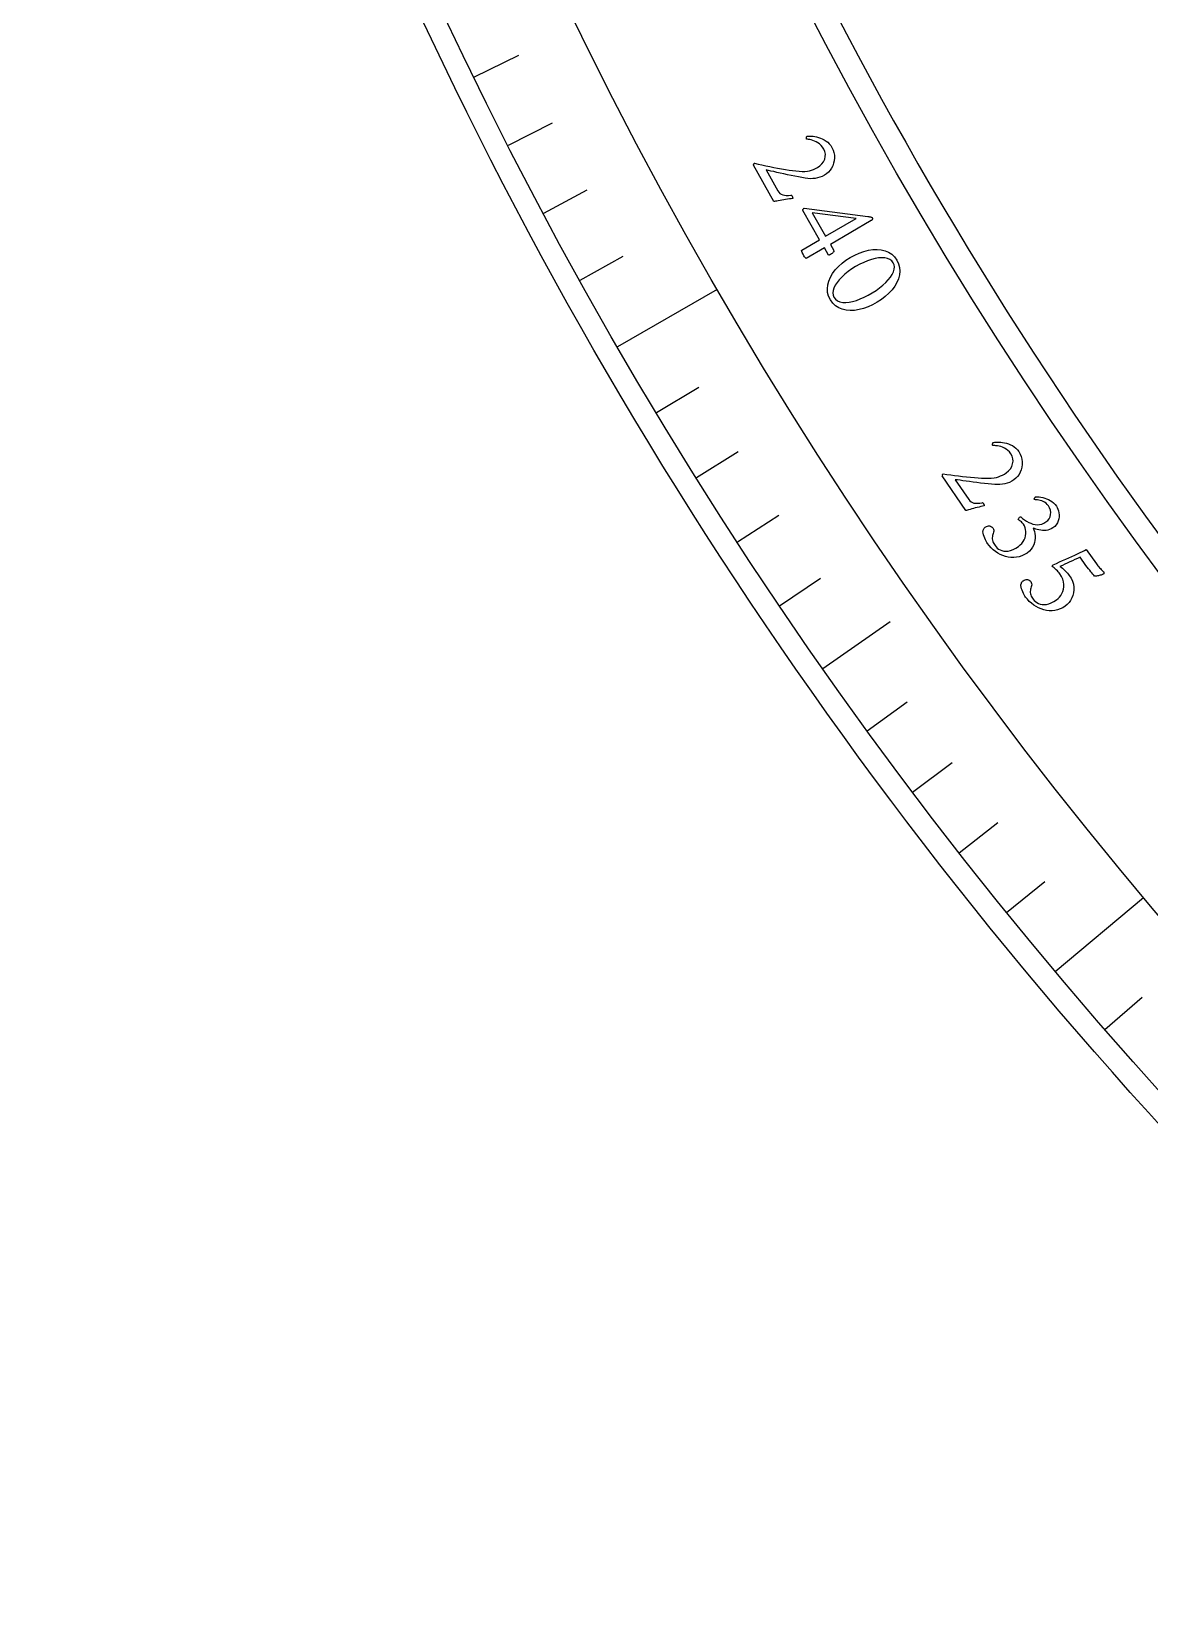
# Model space of a CAD drawing. Header units: millimetres. Extents: x -78 to 78, y -78 to 100.
# Drawn here: x -77.6 to -57.78, y -61.26 to -33.22 of the extents above; entities that cross this region are included whole.
import ezdxf

# ---------------------------------------------------------------- set-up
doc = ezdxf.new("R2010")
doc.units = ezdxf.units.MM
for name, color, linetype in [('CUT_INNER', 6, 'Continuous'), ('CUT_OUTER', 1, 'Continuous'), ('ENGRAVE', 7, 'Continuous'), ('ENGRAVE_FINE', 8, 'Continuous'), ('TEXT', 5, 'Continuous')]:
    doc.layers.add(name, color=color, linetype=linetype)

msp = doc.modelspace()

# ---------------------------------------------------------------- linework, layer by layer
at = {"layer": 'CUT_INNER'}
msp.add_lwpolyline([(-63.3508, -32.8686), (-63.148, -33.2567), (-62.9427, -33.6436), (-62.7351, -34.0292), (-62.5251, -34.4135), (-62.3128, -34.7965), (-62.0981, -35.1781), (-61.8811, -35.5585), (-61.6617, -35.9375), (-61.4401, -36.3152), (-61.2161, -36.6915), (-60.9898, -37.0664), (-60.7612, -37.44), (-60.5303, -37.8121), (-60.2972, -38.1828), (-60.0618, -38.552), (-59.8241, -38.9198), (-59.5842, -39.2862), (-59.342, -39.651), (-59.0976, -40.0144), (-58.8509, -40.3763), (-58.6021, -40.7366), (-58.351, -41.0954), (-58.0978, -41.4527), (-57.8423, -41.8084), (-57.5847, -42.1625)], dxfattribs=at)
at = {"layer": 'CUT_OUTER'}
msp.add_lwpolyline([(-57.4717, -52.7352), (-57.7942, -52.3816), (-58.1145, -52.026), (-58.4326, -51.6684), (-58.7486, -51.3089), (-59.0623, -50.9475), (-59.3738, -50.5841), (-59.683, -50.2189), (-59.9901, -49.8517), (-60.2948, -49.4827), (-60.5973, -49.1118), (-60.8975, -48.739), (-61.1954, -48.3645), (-61.491, -47.9881), (-61.7843, -47.6099), (-62.0753, -47.2299), (-62.3639, -46.8481), (-62.6502, -46.4645), (-62.9341, -46.0793), (-63.2157, -45.6922), (-63.4948, -45.3035), (-63.7716, -44.913), (-64.046, -44.5209), (-64.318, -44.1271), (-64.5875, -43.7316), (-64.8546, -43.3345), (-65.1193, -42.9357), (-65.3815, -42.5353), (-65.6413, -42.1334), (-65.8986, -41.7298), (-66.1534, -41.3247), (-66.4057, -40.918), (-66.6555, -40.5098), (-66.9028, -40.1), (-67.1476, -39.6888), (-67.3899, -39.276), (-67.6296, -38.8618), (-67.8668, -38.4461), (-68.1014, -38.0289), (-68.3335, -37.6103), (-68.563, -37.1903), (-68.7899, -36.7689), (-69.0142, -36.3462), (-69.2359, -35.922), (-69.455, -35.4965), (-69.6715, -35.0697), (-69.8854, -34.6415), (-70.0966, -34.2121), (-70.3052, -33.7813), (-70.5112, -33.3493), (-70.7145, -32.916)], dxfattribs=at)
at = {"layer": 'ENGRAVE'}
for points in [[(-67.2055, -38.8011), (-65.437, -37.7801)], [(-63.568, -44.5108), (-62.3732, -43.6742)], [(-59.4467, -49.8817), (-57.8824, -48.5691)]]:
    msp.add_lwpolyline(points, dxfattribs=at)
for radius in [77.6022, 75.5602, 71.7678]:
    msp.add_circle((0, 0), radius, dxfattribs=at)
at = {"layer": 'ENGRAVE_FINE'}
for points in [[(-69.7484, -34.0186), (-68.9618, -33.6349)], [(-69.1441, -35.2307), (-68.3643, -34.8333)], [(-68.5187, -36.432), (-67.746, -36.0212)], [(-67.8724, -37.6223), (-67.107, -37.198)], [(-66.5181, -39.9681), (-65.7679, -39.5173)], [(-65.8104, -41.1229), (-65.0682, -40.6591)], [(-65.0827, -42.2652), (-64.3487, -41.7885)], [(-64.3351, -43.3946), (-63.6096, -42.9052)], [(-62.7815, -45.6134), (-62.0735, -45.099)], [(-61.9759, -46.7022), (-61.2769, -46.1755)], [(-61.1514, -47.7767), (-60.4617, -47.2379)], [(-60.3082, -48.8366), (-59.6281, -48.2859)], [(-58.5671, -50.9116), (-57.9066, -50.3375)]]:
    msp.add_lwpolyline(points, dxfattribs=at)
at = {"layer": 'TEXT'}
for points in [[(-64.1025, -36.1749), (-64.1315, -36.1785), (-64.1622, -36.1828), (-64.1946, -36.1877), (-64.2286, -36.1933), (-64.2628, -36.199), (-64.2957, -36.2047), (-64.3273, -36.2102), (-64.3575, -36.2156), (-64.3846, -36.2205), (-64.4069, -36.2245), (-64.4244, -36.2277), (-64.4369, -36.2301), (-64.7971, -35.582), (-64.7965, -35.5779), (-64.7953, -35.5733), (-64.7937, -35.5682), (-64.7915, -35.5627), (-64.789, -35.5575), (-64.7864, -35.5533), (-64.7837, -35.5502), (-64.7808, -35.5481), (-64.7146, -35.5633), (-64.6472, -35.5784), (-64.5786, -35.5934), (-64.5087, -35.6082), (-64.4386, -35.6226), (-64.3693, -35.636), (-64.3008, -35.6486), (-64.233, -35.6603), (-64.1674, -35.6707), (-64.1051, -35.6795), (-64.0461, -35.6867), (-63.9906, -35.6923), (-63.9355, -35.6955), (-63.8859, -35.6951), (-63.8418, -35.6911), (-63.8031, -35.6834), (-63.7674, -35.6726), (-63.7321, -35.6595), (-63.6973, -35.6439), (-63.6628, -35.6259), (-63.6191, -35.5968), (-63.5833, -35.5625), (-63.5552, -35.5233), (-63.535, -35.479), (-63.5238, -35.4325), (-63.5228, -35.3866), (-63.5321, -35.3414), (-63.5516, -35.2968), (-63.5734, -35.2623), (-63.5979, -35.2324), (-63.6251, -35.2071), (-63.6551, -35.1864), (-63.6861, -35.1695), (-63.7164, -35.1555), (-63.746, -35.1445), (-63.7748, -35.1365), (-63.8014, -35.1308), (-63.8239, -35.1265), (-63.8425, -35.1238), (-63.8572, -35.1226), (-63.8596, -35.1165), (-63.8605, -35.1093), (-63.8599, -35.1012), (-63.8578, -35.0921), (-63.8549, -35.0836), (-63.8521, -35.077), (-63.8493, -35.0724), (-63.8464, -35.0698), (-63.834, -35.0684), (-63.8174, -35.0678), (-63.7963, -35.068), (-63.7709, -35.069), (-63.7424, -35.0716), (-63.7121, -35.0764), (-63.6799, -35.0834), (-63.6459, -35.0926), (-63.6113, -35.1042), (-63.5774, -35.1185), (-63.5442, -35.1354), (-63.5117, -35.1551), (-63.481, -35.178), (-63.4532, -35.2049), (-63.4284, -35.2356), (-63.4065, -35.2704), (-63.3853, -35.3151), (-63.3707, -35.361), (-63.3628, -35.408), (-63.3616, -35.4561), (-63.3663, -35.5039), (-63.3764, -35.5497), (-63.3917, -35.5935), (-63.4123, -35.6354), (-63.4377, -35.6741), (-63.4672, -35.7081), (-63.5009, -35.7375), (-63.5387, -35.7623), (-63.5791, -35.7827), (-63.6202, -35.7988), (-63.6621, -35.8108), (-63.7049, -35.8185), (-63.7481, -35.8224), (-63.7917, -35.8231), (-63.8356, -35.8205), (-63.8797, -35.8146), (-63.9389, -35.8042), (-64.0004, -35.7927), (-64.0642, -35.7801), (-64.1303, -35.7665), (-64.1965, -35.7523), (-64.2608, -35.7384), (-64.323, -35.7246), (-64.3832, -35.7111), (-64.4394, -35.6984), (-64.4897, -35.6871), (-64.5341, -35.6771), (-64.5726, -35.6685), (-64.3662, -36.0396), (-64.3492, -36.0648), (-64.3292, -36.0851), (-64.3062, -36.1003), (-64.2802, -36.1106), (-64.2505, -36.1167), (-64.2166, -36.1197), (-64.1783, -36.1194), (-64.1358, -36.1159), (-64.1292, -36.1158), (-64.1232, -36.1182), (-64.1176, -36.123), (-64.1126, -36.1304), (-64.1109, -36.1338), (-64.1092, -36.1385), (-64.1075, -36.1444), (-64.1056, -36.1515), (-64.1041, -36.1588), (-64.103, -36.1651), (-64.1025, -36.1704), (-64.1025, -36.1749)], [(-62.6912, -36.518), (-62.6879, -36.5253), (-62.6866, -36.5324), (-62.6873, -36.5393), (-62.6901, -36.5459), (-62.6941, -36.5521), (-62.6985, -36.5574), (-62.7035, -36.5619), (-62.7089, -36.5656), (-63.4344, -36.9887), (-63.3707, -37.0978), (-63.3694, -37.1032), (-63.3711, -37.1101), (-63.3757, -37.1183), (-63.3834, -37.128), (-63.3932, -37.1382), (-63.4045, -37.148), (-63.4173, -37.1574), (-63.4317, -37.1664), (-63.4415, -37.1717), (-63.4504, -37.1754), (-63.4582, -37.1777), (-63.4651, -37.1784), (-63.54, -37.0502), (-63.8622, -37.2381), (-63.863, -37.2375), (-63.8652, -37.2358), (-63.8689, -37.2328), (-63.8741, -37.2286), (-63.8813, -37.2209), (-63.891, -37.2076), (-63.9033, -37.1887), (-63.918, -37.164), (-63.9339, -37.1344), (-63.9432, -37.112), (-63.9457, -37.0968), (-63.9415, -37.0888), (-63.6245, -36.905), (-63.9235, -36.3846), (-63.9229, -36.3783), (-63.9213, -36.3724), (-63.9189, -36.3666), (-63.9155, -36.3612), (-63.9116, -36.3562), (-63.9078, -36.3521), (-63.9039, -36.3487), (-63.9001, -36.3462), (-62.7698, -36.4914), (-62.7607, -36.493), (-62.7503, -36.495), (-62.7385, -36.4975), (-62.7254, -36.5005), (-62.7129, -36.5039), (-62.703, -36.508), (-62.6958, -36.5127), (-62.6912, -36.518)], [(-62.9791, -36.5306), (-63.7569, -36.4301), (-63.5188, -36.8437)], [(-62.2568, -37.2665), (-62.2251, -37.3308), (-62.2064, -37.3961), (-62.2007, -37.4625), (-62.2079, -37.53), (-62.2265, -37.5974), (-62.2549, -37.6636), (-62.2932, -37.7286), (-62.3412, -37.7923), (-62.3974, -37.8535), (-62.4602, -37.911), (-62.5296, -37.9648), (-62.6055, -38.0148), (-62.685, -38.059), (-62.7648, -38.0956), (-62.845, -38.1243), (-62.9257, -38.1453), (-63.0048, -38.1578), (-63.0807, -38.1609), (-63.1532, -38.1548), (-63.2224, -38.1394), (-63.2863, -38.1139), (-63.3429, -38.0773), (-63.3922, -38.0298), (-63.4341, -37.9713), (-63.4649, -37.9082), (-63.4829, -37.8433), (-63.4882, -37.7766), (-63.4806, -37.708), (-63.4618, -37.6393), (-63.4332, -37.572), (-63.3949, -37.5062), (-63.3468, -37.4418), (-63.2904, -37.3803), (-63.2273, -37.3228), (-63.1575, -37.2696), (-63.081, -37.2204), (-63.001, -37.1771), (-62.9208, -37.1416), (-62.8403, -37.1137), (-62.7595, -37.0935), (-62.6804, -37.0817), (-62.6048, -37.0791), (-62.5328, -37.0858), (-62.4643, -37.1018), (-62.4012, -37.1274), (-62.3457, -37.1635), (-62.2975, -37.2098), (-62.2568, -37.2665)], [(-62.3186, -37.3161), (-62.3449, -37.2821), (-62.3784, -37.2561), (-62.419, -37.2379), (-62.4668, -37.2275), (-62.5203, -37.2245), (-62.5779, -37.228), (-62.6397, -37.2383), (-62.7055, -37.2551), (-62.774, -37.2782), (-62.8435, -37.3069), (-62.9142, -37.3412), (-62.9858, -37.3812), (-63.0546, -37.4245), (-63.1181, -37.4699), (-63.1765, -37.5172), (-63.2297, -37.5666), (-63.2765, -37.6165), (-63.3158, -37.6657), (-63.3474, -37.714), (-63.3714, -37.7615), (-63.3865, -37.8069), (-63.3916, -37.8491), (-63.3865, -37.8879), (-63.3713, -37.9234), (-63.343, -37.9603), (-63.3077, -37.9881), (-63.2654, -38.0069), (-63.2161, -38.0167), (-63.1612, -38.0185), (-63.1024, -38.0131), (-63.0395, -38.0007), (-62.9727, -37.9811), (-62.9035, -37.9556), (-62.8339, -37.9251), (-62.7637, -37.8896), (-62.693, -37.8493), (-62.624, -37.8051), (-62.5608, -37.7596), (-62.5033, -37.7127), (-62.4517, -37.6644), (-62.4066, -37.6158), (-62.3691, -37.5679), (-62.339, -37.5208), (-62.3165, -37.4745), (-62.3025, -37.4301), (-62.2982, -37.389), (-62.3036, -37.351), (-62.3186, -37.3161)], [(-60.7057, -41.6241), (-60.7343, -41.6303), (-60.7645, -41.6372), (-60.7963, -41.6449), (-60.8298, -41.6534), (-60.8633, -41.6622), (-60.8956, -41.6707), (-60.9266, -41.6789), (-60.9562, -41.6869), (-60.9828, -41.6941), (-61.0047, -41.7001), (-61.0217, -41.7048), (-61.0341, -41.7083), (-61.4493, -41.0941), (-61.4491, -41.0899), (-61.4484, -41.0852), (-61.4472, -41.08), (-61.4455, -41.0743), (-61.4434, -41.0689), (-61.4412, -41.0645), (-61.4387, -41.0612), (-61.4361, -41.0588), (-61.3688, -41.0682), (-61.3003, -41.0774), (-61.2306, -41.0863), (-61.1598, -41.095), (-61.0887, -41.1032), (-61.0185, -41.1106), (-60.9491, -41.1171), (-60.8806, -41.1229), (-60.8143, -41.1275), (-60.7515, -41.1308), (-60.6921, -41.1329), (-60.6363, -41.1336), (-60.5811, -41.132), (-60.5318, -41.1273), (-60.4882, -41.1194), (-60.4503, -41.1084), (-60.4157, -41.0946), (-60.3817, -41.0784), (-60.3483, -41.0599), (-60.3155, -41.0389), (-60.2746, -41.0061), (-60.2418, -40.9689), (-60.2173, -40.9273), (-60.201, -40.8814), (-60.1939, -40.8341), (-60.197, -40.7883), (-60.2101, -40.7441), (-60.2334, -40.7013), (-60.2581, -40.6689), (-60.2852, -40.6412), (-60.3145, -40.6184), (-60.3462, -40.6004), (-60.3786, -40.5862), (-60.41, -40.575), (-60.4404, -40.5666), (-60.4698, -40.5612), (-60.4967, -40.5578), (-60.5196, -40.5555), (-60.5383, -40.5544), (-60.5531, -40.5545), (-60.556, -40.5486), (-60.5575, -40.5415), (-60.5576, -40.5334), (-60.5563, -40.5242), (-60.5542, -40.5154), (-60.552, -40.5086), (-60.5495, -40.5038), (-60.5469, -40.501), (-60.5347, -40.4984), (-60.5182, -40.4964), (-60.4972, -40.4947), (-60.4718, -40.4936), (-60.4432, -40.4937), (-60.4125, -40.4958), (-60.3799, -40.4999), (-60.3452, -40.5061), (-60.3097, -40.5147), (-60.2747, -40.526), (-60.2401, -40.54), (-60.206, -40.5567), (-60.1734, -40.5769), (-60.1434, -40.6012), (-60.116, -40.6297), (-60.0912, -40.6624), (-60.0662, -40.7051), (-60.0476, -40.7496), (-60.0357, -40.7957), (-60.0303, -40.8436), (-60.0308, -40.8915), (-60.0369, -40.938), (-60.0483, -40.983), (-60.0652, -41.0266), (-60.0871, -41.0673), (-60.1135, -41.1037), (-60.1445, -41.136), (-60.1801, -41.164), (-60.2184, -41.1878), (-60.258, -41.2075), (-60.2987, -41.223), (-60.3407, -41.2344), (-60.3834, -41.2421), (-60.4268, -41.2466), (-60.4707, -41.2478), (-60.5152, -41.2457), (-60.575, -41.2406), (-60.6373, -41.2345), (-60.7019, -41.2275), (-60.769, -41.2197), (-60.8362, -41.2114), (-60.9014, -41.2031), (-60.9646, -41.1948), (-61.0258, -41.1866), (-61.0829, -41.1789), (-61.134, -41.1719), (-61.1791, -41.1659), (-61.2182, -41.1607), (-60.9802, -41.5124), (-60.9611, -41.536), (-60.9394, -41.5544), (-60.9151, -41.5676), (-60.8883, -41.5755), (-60.8582, -41.5791), (-60.8242, -41.579), (-60.7861, -41.5754), (-60.744, -41.5682), (-60.7375, -41.5676), (-60.7313, -41.5695), (-60.7253, -41.5738), (-60.7196, -41.5807), (-60.7177, -41.584), (-60.7156, -41.5885), (-60.7133, -41.5942), (-60.7109, -41.6011), (-60.7087, -41.6082), (-60.7071, -41.6144), (-60.7061, -41.6197), (-60.7057, -41.6241)], [(-59.4233, -41.6323), (-59.4091, -41.6561), (-59.3974, -41.6831), (-59.3881, -41.7136), (-59.3812, -41.7474), (-59.3777, -41.7831), (-59.3785, -41.819), (-59.3837, -41.8552), (-59.3931, -41.8916), (-59.4077, -41.9267), (-59.4283, -41.959), (-59.4549, -41.9884), (-59.4875, -42.015), (-59.5158, -42.0324), (-59.5454, -42.0456), (-59.5763, -42.0546), (-59.6084, -42.0594), (-59.641, -42.0608), (-59.6729, -42.0598), (-59.7042, -42.0563), (-59.7349, -42.0504), (-59.764, -42.0431), (-59.7906, -42.0356), (-59.8148, -42.0278), (-59.8364, -42.0197), (-59.8239, -42.0487), (-59.8141, -42.0809), (-59.8069, -42.1164), (-59.8025, -42.1551), (-59.8018, -42.1955), (-59.8058, -42.2361), (-59.8144, -42.2769), (-59.8278, -42.3179), (-59.8468, -42.3576), (-59.8727, -42.3947), (-59.9052, -42.429), (-59.9446, -42.4606), (-59.9897, -42.489), (-60.0361, -42.5111), (-60.0839, -42.5269), (-60.1328, -42.5364), (-60.1822, -42.5402), (-60.2312, -42.5389), (-60.2797, -42.5327), (-60.3277, -42.5213), (-60.3747, -42.5054), (-60.42, -42.4855), (-60.4636, -42.4615), (-60.5056, -42.4334), (-60.5451, -42.4019), (-60.5817, -42.3675), (-60.6151, -42.3303), (-60.6455, -42.2904), (-60.6576, -42.2718), (-60.6699, -42.2502), (-60.6824, -42.2256), (-60.6952, -42.198), (-60.707, -42.169), (-60.7164, -42.1403), (-60.7235, -42.1117), (-60.7282, -42.0834), (-60.7275, -42.0769), (-60.7255, -42.0682), (-60.7224, -42.0574), (-60.7181, -42.0444), (-60.7125, -42.0312), (-60.7054, -42.0197), (-60.6969, -42.0097), (-60.6868, -42.0015), (-60.6679, -41.9905), (-60.6489, -41.9835), (-60.6296, -41.9806), (-60.6103, -41.9817), (-60.592, -41.9863), (-60.5761, -41.9937), (-60.5626, -42.0038), (-60.5515, -42.0168), (-60.5414, -42.035), (-60.5361, -42.0537), (-60.5356, -42.073), (-60.5399, -42.0927), (-60.5462, -42.1125), (-60.5516, -42.1318), (-60.5561, -42.1507), (-60.5598, -42.1692), (-60.5622, -42.1904), (-60.5618, -42.2116), (-60.5586, -42.2327), (-60.5527, -42.2537), (-60.5448, -42.2742), (-60.5358, -42.2937), (-60.5256, -42.3122), (-60.5142, -42.3297), (-60.4962, -42.352), (-60.4749, -42.3721), (-60.4503, -42.39), (-60.4223, -42.4058), (-60.3913, -42.418), (-60.3573, -42.4253), (-60.3204, -42.4277), (-60.2807, -42.4253), (-60.2384, -42.4165), (-60.1939, -42.4002), (-60.1472, -42.3764), (-60.0984, -42.345), (-60.0652, -42.3186), (-60.0369, -42.2897), (-60.0136, -42.2583), (-59.9952, -42.2244), (-59.9815, -42.189), (-59.9722, -42.1533), (-59.9673, -42.1172), (-59.9668, -42.0808), (-59.9708, -42.0452), (-59.9794, -42.0116), (-59.9924, -41.9801), (-60.0101, -41.9506), (-60.0206, -41.9366), (-60.0324, -41.9234), (-60.0453, -41.9108), (-60.0595, -41.8989), (-60.0733, -41.8879), (-60.0852, -41.8781), (-60.0954, -41.8696), (-60.1037, -41.8622), (-60.0994, -41.8523), (-60.0936, -41.8432), (-60.0862, -41.8351), (-60.0771, -41.8278), (-60.0711, -41.824), (-60.0657, -41.8212), (-60.0609, -41.8195), (-60.0567, -41.8189), (-60.0238, -41.8469), (-59.9894, -41.8725), (-59.9537, -41.8959), (-59.9165, -41.9169), (-59.8785, -41.9344), (-59.8403, -41.9473), (-59.8018, -41.9555), (-59.7631, -41.959), (-59.7245, -41.9568), (-59.6861, -41.9476), (-59.6482, -41.9316), (-59.6105, -41.9087), (-59.5793, -41.8822), (-59.5551, -41.8519), (-59.538, -41.8176), (-59.528, -41.7794), (-59.5256, -41.7397), (-59.5313, -41.7007), (-59.5451, -41.6625), (-59.5669, -41.625), (-59.5871, -41.5996), (-59.6092, -41.5782), (-59.6334, -41.5609), (-59.6595, -41.5476), (-59.6861, -41.5374), (-59.7113, -41.5294), (-59.7354, -41.5237), (-59.7582, -41.5203), (-59.7785, -41.518), (-59.7949, -41.5158), (-59.8073, -41.5137), (-59.816, -41.5117), (-59.8176, -41.5076), (-59.8177, -41.5024), (-59.8163, -41.4962), (-59.8133, -41.4888), (-59.8091, -41.4813), (-59.8044, -41.4748), (-59.7991, -41.4691), (-59.7931, -41.4643), (-59.7628, -41.4644), (-59.7315, -41.4665), (-59.6992, -41.4708), (-59.666, -41.4772), (-59.6325, -41.486), (-59.5994, -41.4975), (-59.5667, -41.5117), (-59.5344, -41.5287), (-59.5034, -41.5489), (-59.4746, -41.5729), (-59.4479, -41.6007), (-59.4233, -41.6323)], [(-59.196, -42.8578), (-59.1633, -42.9089), (-59.1392, -42.9602), (-59.1235, -43.012), (-59.1163, -43.064), (-59.1163, -43.1153), (-59.1222, -43.1647), (-59.134, -43.2122), (-59.1517, -43.2579), (-59.1744, -43.3004), (-59.2011, -43.3386), (-59.232, -43.3723), (-59.2669, -43.4016), (-59.3116, -43.4306), (-59.3576, -43.4535), (-59.4051, -43.47), (-59.4539, -43.4803), (-59.5032, -43.4849), (-59.5522, -43.4844), (-59.6008, -43.4789), (-59.649, -43.4683), (-59.6962, -43.4532), (-59.7418, -43.4339), (-59.7858, -43.4106), (-59.8282, -43.3832), (-59.8683, -43.3523), (-59.9053, -43.3185), (-59.9394, -43.2819), (-59.9704, -43.2424), (-59.9827, -43.224), (-59.9954, -43.2026), (-60.0083, -43.1782), (-60.0215, -43.1508), (-60.0337, -43.122), (-60.0436, -43.0934), (-60.0512, -43.065), (-60.0564, -43.0368), (-60.0557, -43.0303), (-60.0539, -43.0216), (-60.0509, -43.0107), (-60.0469, -42.9976), (-60.0415, -42.9843), (-60.0346, -42.9727), (-60.0262, -42.9626), (-60.0163, -42.9542), (-59.9975, -42.9429), (-59.9786, -42.9356), (-59.9594, -42.9324), (-59.94, -42.9333), (-59.9217, -42.9375), (-59.9057, -42.9446), (-59.892, -42.9546), (-59.8807, -42.9674), (-59.8703, -42.9855), (-59.8647, -43.0041), (-59.8639, -43.0233), (-59.8679, -43.0431), (-59.8739, -43.0629), (-59.879, -43.0824), (-59.8832, -43.1013), (-59.8866, -43.1199), (-59.8886, -43.1412), (-59.8879, -43.1623), (-59.8844, -43.1834), (-59.8782, -43.2043), (-59.87, -43.2246), (-59.8606, -43.244), (-59.8501, -43.2623), (-59.8385, -43.2797), (-59.8202, -43.3017), (-59.7985, -43.3214), (-59.7736, -43.339), (-59.7454, -43.3543), (-59.7142, -43.366), (-59.6801, -43.3728), (-59.6432, -43.3746), (-59.6035, -43.3715), (-59.5613, -43.3621), (-59.5171, -43.3451), (-59.4708, -43.3206), (-59.4225, -43.2884), (-59.3961, -43.2666), (-59.3717, -43.2409), (-59.3492, -43.2115), (-59.3286, -43.1782), (-59.3116, -43.1419), (-59.2997, -43.1031), (-59.2929, -43.0618), (-59.2913, -43.018), (-59.2967, -42.9724), (-59.3109, -42.9255), (-59.3339, -42.8773), (-59.3657, -42.8278), (-59.3772, -42.8128), (-59.3915, -42.7962), (-59.4085, -42.7778), (-59.4283, -42.7577), (-59.4483, -42.7386), (-59.4664, -42.7229), (-59.4824, -42.7108), (-59.4963, -42.7023), (-59.4977, -42.6993), (-59.498, -42.6958), (-59.4972, -42.6916), (-59.4953, -42.6869), (-59.4926, -42.682), (-59.4895, -42.6777), (-59.4858, -42.6738), (-59.4816, -42.6704), (-59.4259, -42.6451), (-59.3702, -42.6198), (-59.3145, -42.5945), (-59.2589, -42.5692), (-59.2041, -42.5443), (-59.1513, -42.5202), (-59.1004, -42.497), (-59.0514, -42.4747), (-59.0057, -42.4536), (-58.9645, -42.4344), (-58.9279, -42.4169), (-58.8959, -42.4013), (-58.7142, -42.6526), (-58.7013, -42.6699), (-58.6877, -42.6872), (-58.6735, -42.7043), (-58.6588, -42.7214), (-58.6442, -42.7376), (-58.6306, -42.7522), (-58.618, -42.7651), (-58.6064, -42.7765), (-58.5967, -42.7857), (-58.5898, -42.7923), (-58.5857, -42.7963), (-58.5843, -42.7976), (-58.5837, -42.8037), (-58.5832, -42.8092), (-58.5827, -42.8143), (-58.5823, -42.8188), (-58.5823, -42.8229), (-58.5833, -42.8266), (-58.5854, -42.8298), (-58.5884, -42.8326), (-58.5924, -42.835), (-58.599, -42.838), (-58.6082, -42.8419), (-58.6201, -42.8465), (-58.6339, -42.8514), (-58.6487, -42.856), (-58.6645, -42.8604), (-58.6813, -42.8645), (-58.6984, -42.8679), (-58.715, -42.8701), (-58.7312, -42.8711), (-58.7468, -42.8709), (-58.7619, -42.8539), (-58.7783, -42.8351), (-58.796, -42.8146), (-58.8149, -42.7924), (-58.835, -42.7679), (-58.8562, -42.741), (-58.8786, -42.7116), (-58.9021, -42.6796), (-59.0058, -42.5362), (-59.0505, -42.5566), (-59.0955, -42.5773), (-59.1408, -42.5983), (-59.1863, -42.6196), (-59.2315, -42.6408), (-59.2758, -42.661), (-59.3191, -42.6805), (-59.3616, -42.6991), (-59.3411, -42.7132), (-59.3192, -42.7304), (-59.2959, -42.7508), (-59.2711, -42.7743), (-59.2473, -42.7983), (-59.2269, -42.8202), (-59.2097, -42.84), (-59.196, -42.8578)]]:
    msp.add_lwpolyline(points, close=True, dxfattribs=at)

doc.saveas('drawing.dxf')
